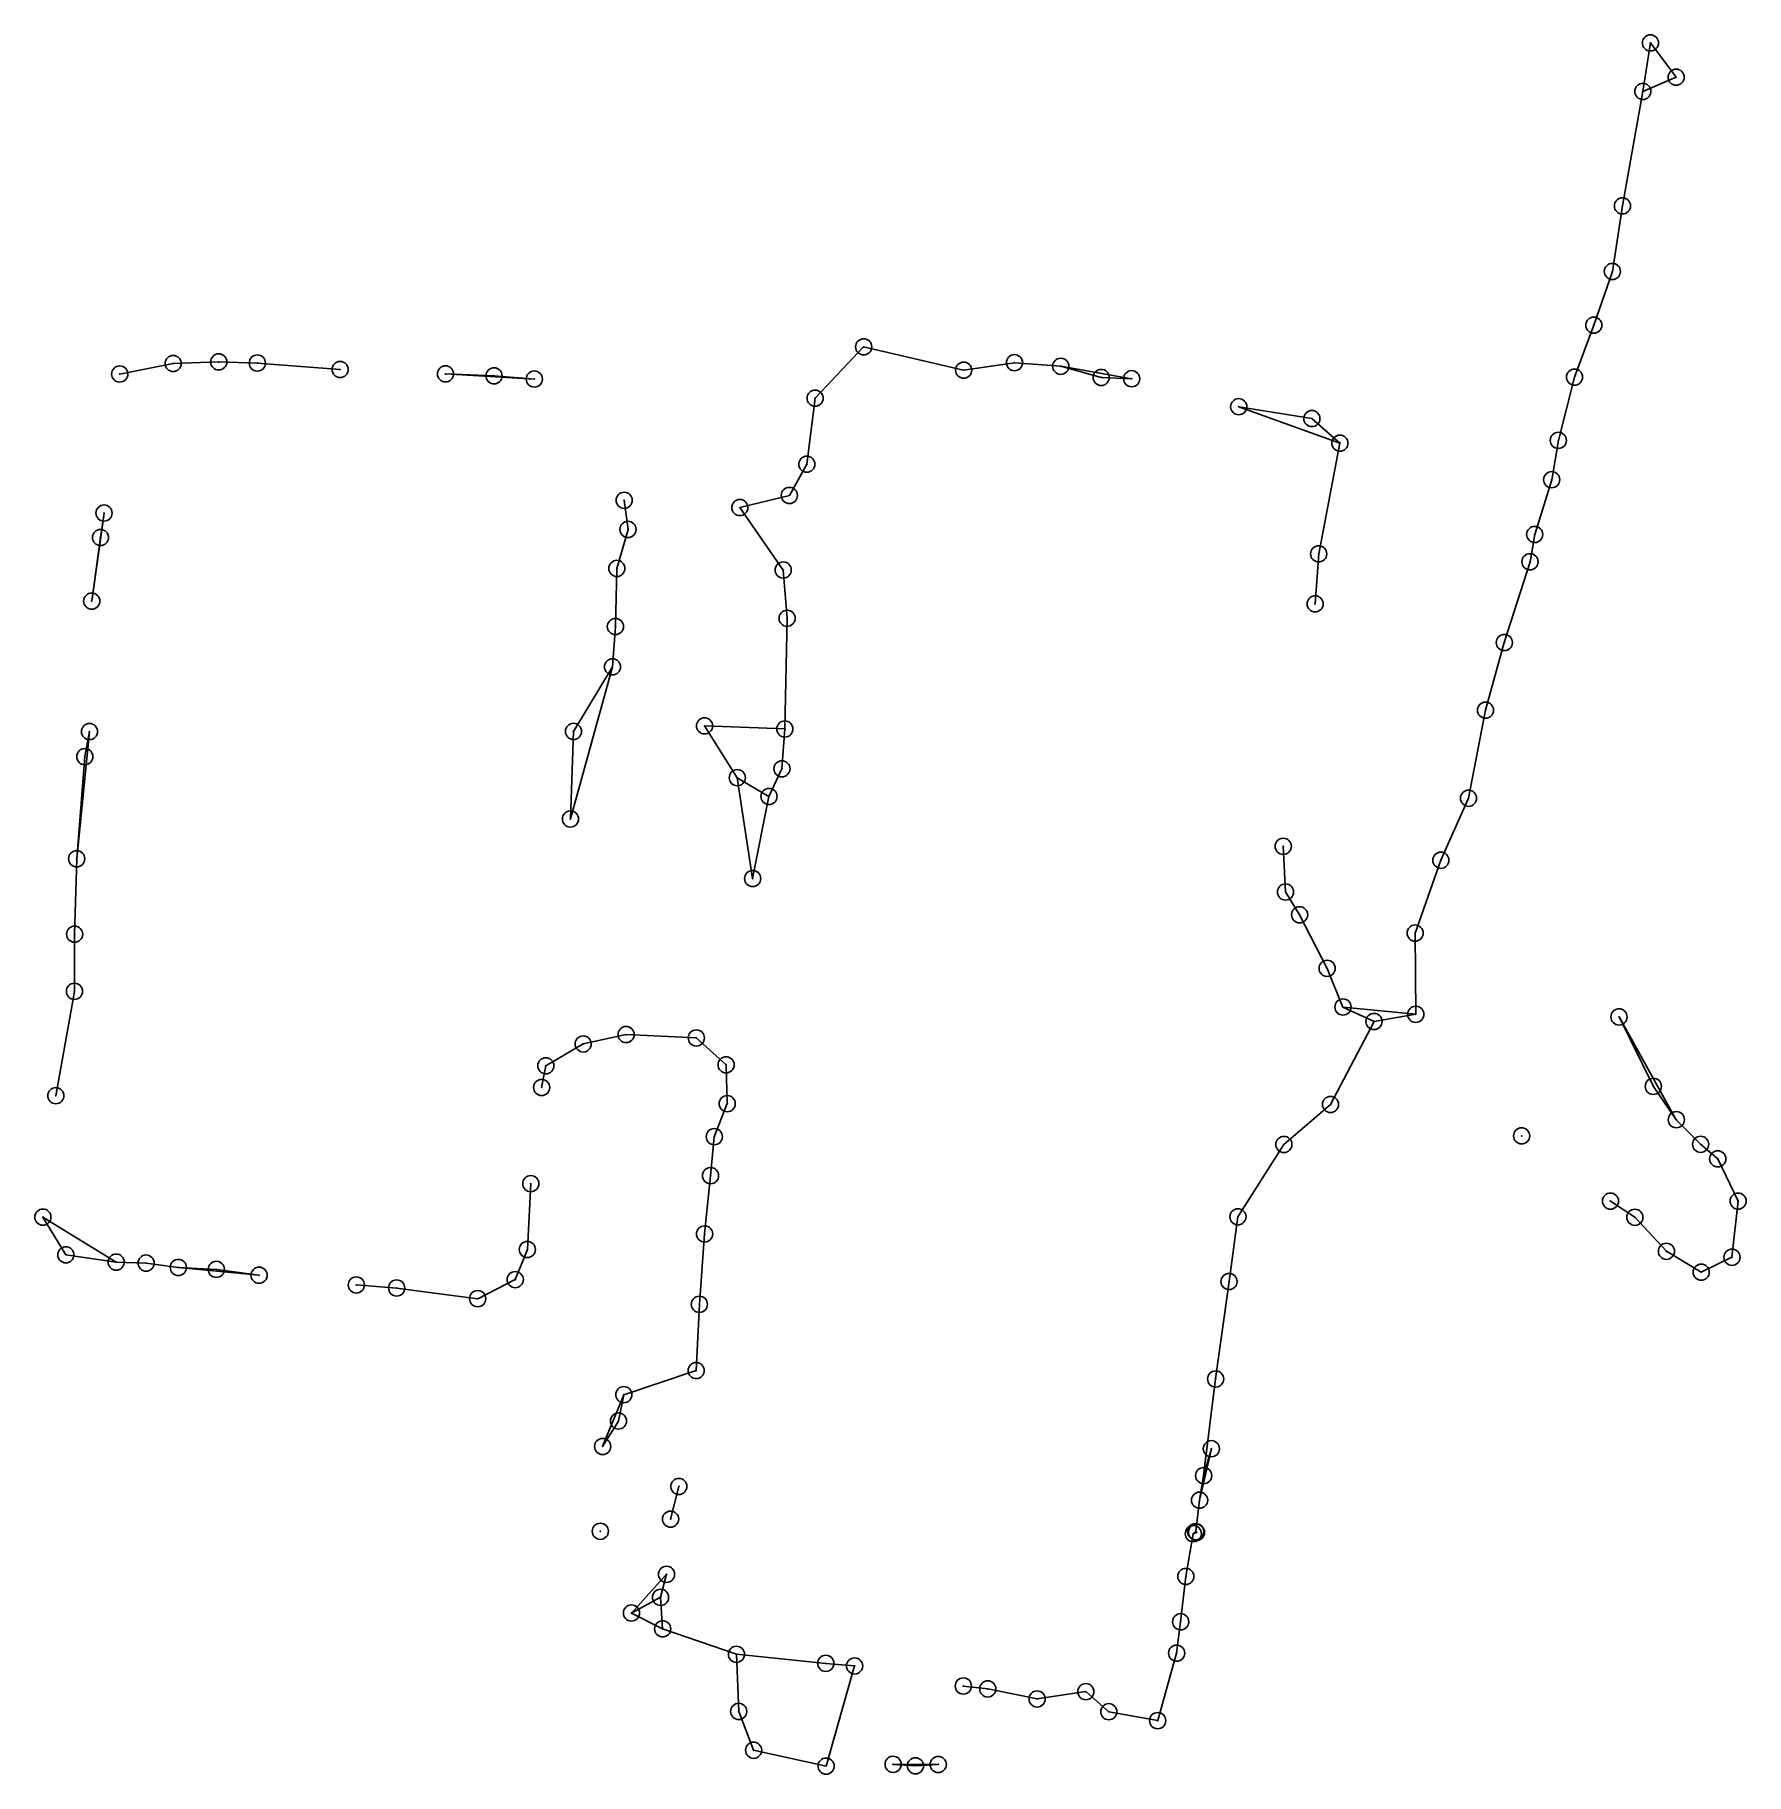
# Model space of a CAD drawing. Header units: metres. Extents: x -5.1 to 5.4, y -3.6 to 7.1.
import ezdxf

# ---------------------------------------------------------------- set-up
doc = ezdxf.new("R2010")
doc.units = ezdxf.units.M
doc.layers.add('keypoints', color=1, linetype='Continuous')
doc.layers.add('lines', color=2, linetype='Continuous')

msp = doc.modelspace()

# ---------------------------------------------------------------- linework, layer by layer
for p in [(4.84, 7.049, 2.262), (4.999, 6.837, 2.18), (4.793, 6.749, 2.202), (4.667, 6.042, 2.22), (4.605, 5.637, 2.242), (4.49, 5.305, 2.202), (-0.022, 5.171, 2.214), (-4.289, 5.068, 2.211), (-4.007, 5.078, 2.247), (-3.769, 5.071, 2.243), (0.91, 5.073, 2.228), (-4.619, 5.003, 2.225), (-3.257, 5.031, 2.222), (-2.606, 5.004, 2.245), (-2.306, 4.992, 2.204), (-2.057, 4.972, 2.26), (0.596, 5.027, 2.203), (1.196, 5.051, 2.258), (1.446, 4.982, 2.19), (1.634, 4.974, 2.261), (4.371, 4.984, 2.197), (-0.322, 4.854, 2.263), (2.296, 4.801, 2.208), (2.748, 4.728, 2.172), (2.921, 4.576, 2.219), (4.271, 4.593, 2.182), (-0.373, 4.446, 2.245), (4.23, 4.35, 2.217), (-1.502, 4.223, 2.237), (-0.481, 4.253, 2.181), (-4.716, 4.144, 2.265), (-0.787, 4.178, 2.258), (-4.738, 3.993, 2.21), (-1.478, 4.043, 2.223), (4.125, 4.012, 2.22), (2.79, 3.892, 2.257), (-1.547, 3.802, 2.263), (-0.519, 3.792, 2.245), (4.096, 3.843, 2.207), (-4.792, 3.6, 2.201), (2.768, 3.583, 2.205), (-1.556, 3.443, 2.212), (-0.495, 3.494, 2.249), (3.937, 3.344, 2.246), (-1.574, 3.194, 2.259), (3.821, 2.926, 2.245), (-1.815, 2.795, 2.196), (-1.005, 2.829, 2.246), (-0.509, 2.81, 2.226), (-4.806, 2.794, 2.195), (-4.835, 2.639, 2.249), (-0.803, 2.509, 2.245), (-0.527, 2.564, 2.179), (-0.607, 2.393, 2.233), (3.716, 2.382, 2.186), (-1.834, 2.254, 2.187), (2.571, 2.085, 2.183), (-4.885, 2.008, 2.258), (3.545, 1.999, 2.172), (-0.708, 1.886, 2.221), (2.585, 1.803, 2.18), (2.672, 1.662, 2.256), (-4.898, 1.542, 2.245), (3.386, 1.549, 2.253), (2.842, 1.331, 2.179), (-4.899, 1.189, 2.229), (2.94, 1.092, 2.188), (3.132, 1.003, 2.263), (3.39, 1.047, 2.266), (4.646, 1.031, 2.169), (-1.755, 0.864, 2.224), (-1.49, 0.922, 2.225), (-1.056, 0.901, 2.202), (-1.986, 0.729, 2.26), (-0.872, 0.735, 2.255), (-5.014, 0.544, 2.214), (-2.012, 0.595, 2.266), (4.858, 0.602, 2.168), (-0.865, 0.495, 2.203), (2.863, 0.49, 2.213), (5, 0.396, 2.169), (-0.945, 0.291, 2.251), (2.575, 0.243, 2.172), (4.044, 0.296, 2.264), (5.15, 0.244, 2.169), (5.256, 0.154, 2.176), (-2.079, 0.001, 2.172), (-0.968, 0.05, 2.192), (4.593, -0.107, 2.26), (5.382, -0.107, 2.197), (-5.094, -0.206, 2.203), (2.291, -0.204, 2.201), (4.744, -0.207, 2.264), (-1.005, -0.31, 2.168), (-2.1, -0.406, 2.202), (4.939, -0.417, 2.264), (-4.952, -0.439, 2.254), (-4.641, -0.484, 2.251), (-4.456, -0.49, 2.171), (-4.257, -0.517, 2.178), (-4.022, -0.529, 2.255), (5.344, -0.454, 2.242), (-3.758, -0.565, 2.245), (-3.157, -0.625, 2.171), (-2.908, -0.644, 2.222), (-2.175, -0.592, 2.254), (2.236, -0.604, 2.196), (5.154, -0.546, 2.266), (-2.407, -0.71, 2.237), (-1.037, -0.745, 2.241), (-1.057, -1.154, 2.225), (2.153, -1.206, 2.185), (-1.504, -1.303, 2.261), (-1.537, -1.466, 2.23), (-1.635, -1.623, 2.262), (2.127, -1.637, 2.168), (2.079, -1.803, 2.23), (-1.164, -1.87, 2.192), (2.054, -1.955, 2.223), (-1.649, -2.147, 2.262), (-1.215, -2.072, 2.195), (2.03, -2.149, 2.218), (2.015, -2.162, 2.222), (2.035, -2.154, 2.172), (-1.24, -2.413, 2.169), (1.969, -2.426, 2.233), (-1.277, -2.555, 2.182), (-1.457, -2.652, 2.246), (-1.264, -2.75, 2.254), (1.937, -2.706, 2.212), (1.912, -2.9, 2.208), (-0.808, -2.907, 2.266), (-0.256, -2.963, 2.175), (-0.078, -2.979, 2.18), (0.594, -3.103, 2.211), (0.745, -3.121, 2.217), (1.05, -3.183, 2.24), (1.351, -3.138, 2.194), (-0.794, -3.26, 2.262), (1.493, -3.262, 2.242), (1.795, -3.317, 2.25), (-0.702, -3.5, 2.237), (-0.254, -3.598, 2.24), (0.16, -3.587, 2.26), (0.298, -3.596, 2.26), (0.439, -3.588, 2.264)]:
    msp.add_point(p)
at = {"layer": 'keypoints'}
for centre in [(4.84, 7.049, 2.262), (4.999, 6.837, 2.18), (4.793, 6.749, 2.202), (4.667, 6.042, 2.22), (4.605, 5.637, 2.242), (4.49, 5.305, 2.202), (-0.022, 5.171, 2.214), (-4.619, 5.003, 2.225), (-4.289, 5.068, 2.211), (-4.007, 5.078, 2.247), (-3.769, 5.071, 2.243), (-3.257, 5.031, 2.222), (-2.606, 5.004, 2.245), (0.596, 5.027, 2.203), (0.91, 5.073, 2.228), (1.196, 5.051, 2.258), (-2.306, 4.992, 2.204), (-2.057, 4.972, 2.26), (1.446, 4.982, 2.19), (1.634, 4.974, 2.261), (4.371, 4.984, 2.197), (-0.322, 4.854, 2.263), (2.296, 4.801, 2.208), (2.748, 4.728, 2.172), (2.921, 4.576, 2.219), (4.271, 4.593, 2.182), (-0.373, 4.446, 2.245), (-0.481, 4.253, 2.181), (4.23, 4.35, 2.217), (-4.716, 4.144, 2.265), (-1.502, 4.223, 2.237), (-0.787, 4.178, 2.258), (-1.478, 4.043, 2.223), (-4.738, 3.993, 2.21), (4.125, 4.012, 2.22), (2.79, 3.892, 2.257), (4.096, 3.843, 2.207), (-1.547, 3.802, 2.263), (-0.519, 3.792, 2.245), (-4.792, 3.6, 2.201), (2.768, 3.583, 2.205), (-1.556, 3.443, 2.212), (-0.495, 3.494, 2.249), (3.937, 3.344, 2.246), (-1.574, 3.194, 2.259), (3.821, 2.926, 2.245), (-4.806, 2.794, 2.195), (-1.815, 2.795, 2.196), (-1.005, 2.829, 2.246), (-0.509, 2.81, 2.226), (-4.835, 2.639, 2.249), (-0.527, 2.564, 2.179), (-0.803, 2.509, 2.245), (-0.607, 2.393, 2.233), (3.716, 2.382, 2.186), (-1.834, 2.254, 2.187), (-4.885, 2.008, 2.258), (2.571, 2.085, 2.183), (3.545, 1.999, 2.172), (-0.708, 1.886, 2.221), (2.585, 1.803, 2.18), (2.672, 1.662, 2.256), (-4.898, 1.542, 2.245), (3.386, 1.549, 2.253), (2.842, 1.331, 2.179), (-4.899, 1.189, 2.229), (2.94, 1.092, 2.188), (3.39, 1.047, 2.266), (4.646, 1.031, 2.169), (-1.49, 0.922, 2.225), (3.132, 1.003, 2.263), (-1.755, 0.864, 2.224), (-1.056, 0.901, 2.202), (-1.986, 0.729, 2.26), (-0.872, 0.735, 2.255), (4.858, 0.602, 2.168), (-5.014, 0.544, 2.214), (-2.012, 0.595, 2.266), (-0.865, 0.495, 2.203), (2.863, 0.49, 2.213), (5, 0.396, 2.169), (-0.945, 0.291, 2.251), (4.044, 0.296, 2.264), (2.575, 0.243, 2.172), (5.15, 0.244, 2.169), (5.256, 0.154, 2.176), (-2.079, 0.001, 2.172), (-0.968, 0.05, 2.192), (4.593, -0.107, 2.26), (5.382, -0.107, 2.197), (-5.094, -0.206, 2.203), (2.291, -0.204, 2.201), (4.744, -0.207, 2.264), (-1.005, -0.31, 2.168), (-4.952, -0.439, 2.254), (-2.1, -0.406, 2.202), (4.939, -0.417, 2.264), (5.344, -0.454, 2.242), (-4.641, -0.484, 2.251), (-4.456, -0.49, 2.171), (-4.257, -0.517, 2.178), (-4.022, -0.529, 2.255), (-3.758, -0.565, 2.245), (5.154, -0.546, 2.266), (-3.157, -0.625, 2.171), (-2.908, -0.644, 2.222), (-2.175, -0.592, 2.254), (2.236, -0.604, 2.196), (-2.407, -0.71, 2.237), (-1.037, -0.745, 2.241), (-1.057, -1.154, 2.225), (2.153, -1.206, 2.185), (-1.504, -1.303, 2.261), (-1.537, -1.466, 2.23), (-1.635, -1.623, 2.262), (2.127, -1.637, 2.168), (-1.164, -1.87, 2.192), (2.079, -1.803, 2.23), (2.054, -1.955, 2.223), (-1.215, -2.072, 2.195), (-1.649, -2.147, 2.262), (2.015, -2.162, 2.222), (2.03, -2.149, 2.218), (2.035, -2.154, 2.172), (-1.24, -2.413, 2.169), (1.969, -2.426, 2.233), (-1.277, -2.555, 2.182), (-1.457, -2.652, 2.246), (1.937, -2.706, 2.212), (-1.264, -2.75, 2.254), (-0.808, -2.907, 2.266), (1.912, -2.9, 2.208), (-0.256, -2.963, 2.175), (-0.078, -2.979, 2.18), (0.594, -3.103, 2.211), (0.745, -3.121, 2.217), (1.351, -3.138, 2.194), (-0.794, -3.26, 2.262), (1.05, -3.183, 2.24), (1.493, -3.262, 2.242), (1.795, -3.317, 2.25), (-0.702, -3.5, 2.237), (0.16, -3.587, 2.26), (0.298, -3.596, 2.26), (0.439, -3.588, 2.264), (-0.254, -3.598, 2.24)]:
    msp.add_circle(centre, 0.05, dxfattribs=at)
at = {"layer": 'lines'}
for p, q in [((4.793, 6.749, 2.202), (4.84, 7.049, 2.262)), ((4.999, 6.837, 2.18), (4.84, 7.049, 2.262)), ((4.999, 6.837, 2.18), (4.793, 6.749, 2.202)), ((4.667, 6.042, 2.22), (4.793, 6.749, 2.202)), ((4.667, 6.042, 2.22), (4.605, 5.637, 2.242)), ((4.49, 5.305, 2.202), (4.605, 5.637, 2.242)), ((4.49, 5.305, 2.202), (4.371, 4.984, 2.197)), ((-0.022, 5.171, 2.214), (-0.322, 4.854, 2.263)), ((-0.022, 5.171, 2.214), (0.596, 5.027, 2.203)), ((-4.289, 5.068, 2.211), (-4.619, 5.003, 2.225)), ((-4.289, 5.068, 2.211), (-4.007, 5.078, 2.247)), ((-3.769, 5.071, 2.243), (-4.007, 5.078, 2.247)), ((-3.769, 5.071, 2.243), (-3.257, 5.031, 2.222)), ((0.91, 5.073, 2.228), (0.596, 5.027, 2.203)), ((1.196, 5.051, 2.258), (0.91, 5.073, 2.228)), ((-2.606, 5.004, 2.245), (-2.306, 4.992, 2.204)), ((-2.606, 5.004, 2.245), (-2.057, 4.972, 2.26)), ((-2.306, 4.992, 2.204), (-2.057, 4.972, 2.26)), ((1.634, 4.974, 2.261), (1.196, 5.051, 2.258)), ((1.196, 5.051, 2.258), (1.446, 4.982, 2.19)), ((1.634, 4.974, 2.261), (1.446, 4.982, 2.19)), ((4.271, 4.593, 2.182), (4.371, 4.984, 2.197)), ((-0.322, 4.854, 2.263), (-0.373, 4.446, 2.245)), ((2.296, 4.801, 2.208), (2.748, 4.728, 2.172)), ((2.296, 4.801, 2.208), (2.921, 4.576, 2.219)), ((2.921, 4.576, 2.219), (2.748, 4.728, 2.172)), ((2.79, 3.892, 2.257), (2.921, 4.576, 2.219)), ((4.271, 4.593, 2.182), (4.23, 4.35, 2.217)), ((-0.481, 4.253, 2.181), (-0.373, 4.446, 2.245)), ((4.125, 4.012, 2.22), (4.23, 4.35, 2.217)), ((-1.502, 4.223, 2.237), (-1.478, 4.043, 2.223)), ((-0.481, 4.253, 2.181), (-0.787, 4.178, 2.258)), ((-4.792, 3.6, 2.201), (-4.716, 4.144, 2.265)), ((-4.716, 4.144, 2.265), (-4.738, 3.993, 2.21)), ((-0.787, 4.178, 2.258), (-0.519, 3.792, 2.245)), ((-4.792, 3.6, 2.201), (-4.738, 3.993, 2.21)), ((-1.547, 3.802, 2.263), (-1.478, 4.043, 2.223)), ((4.096, 3.843, 2.207), (4.125, 4.012, 2.22)), ((2.768, 3.583, 2.205), (2.79, 3.892, 2.257)), ((-1.547, 3.802, 2.263), (-1.556, 3.443, 2.212)), ((-0.495, 3.494, 2.249), (-0.519, 3.792, 2.245)), ((4.096, 3.843, 2.207), (3.937, 3.344, 2.246)), ((-1.574, 3.194, 2.259), (-1.556, 3.443, 2.212)), ((-0.495, 3.494, 2.249), (-0.509, 2.81, 2.226)), ((3.821, 2.926, 2.245), (3.937, 3.344, 2.246)), ((-1.834, 2.254, 2.187), (-1.574, 3.194, 2.259)), ((-1.574, 3.194, 2.259), (-1.815, 2.795, 2.196)), ((3.821, 2.926, 2.245), (3.716, 2.382, 2.186)), ((-1.834, 2.254, 2.187), (-1.815, 2.795, 2.196)), ((-1.005, 2.829, 2.246), (-0.803, 2.509, 2.245)), ((-1.005, 2.829, 2.246), (-0.509, 2.81, 2.226)), ((-0.527, 2.564, 2.179), (-0.509, 2.81, 2.226)), ((-4.806, 2.794, 2.195), (-4.885, 2.008, 2.258)), ((-4.835, 2.639, 2.249), (-4.806, 2.794, 2.195)), ((-4.835, 2.639, 2.249), (-4.885, 2.008, 2.258)), ((-0.708, 1.886, 2.221), (-0.803, 2.509, 2.245)), ((-0.607, 2.393, 2.233), (-0.803, 2.509, 2.245)), ((-0.607, 2.393, 2.233), (-0.527, 2.564, 2.179)), ((-0.708, 1.886, 2.221), (-0.607, 2.393, 2.233)), ((3.716, 2.382, 2.186), (3.545, 1.999, 2.172)), ((2.571, 2.085, 2.183), (2.585, 1.803, 2.18)), ((-4.898, 1.542, 2.245), (-4.885, 2.008, 2.258)), ((3.386, 1.549, 2.253), (3.545, 1.999, 2.172)), ((2.672, 1.662, 2.256), (2.585, 1.803, 2.18)), ((2.672, 1.662, 2.256), (2.842, 1.331, 2.179)), ((-4.898, 1.542, 2.245), (-4.899, 1.189, 2.229)), ((3.386, 1.549, 2.253), (3.39, 1.047, 2.266)), ((2.842, 1.331, 2.179), (2.94, 1.092, 2.188)), ((-4.899, 1.189, 2.229), (-5.014, 0.544, 2.214)), ((3.39, 1.047, 2.266), (2.94, 1.092, 2.188)), ((3.132, 1.003, 2.263), (2.94, 1.092, 2.188)), ((2.863, 0.49, 2.213), (3.132, 1.003, 2.263)), ((3.39, 1.047, 2.266), (3.132, 1.003, 2.263)), ((4.646, 1.031, 2.169), (4.858, 0.602, 2.168)), ((4.646, 1.031, 2.169), (5, 0.396, 2.169)), ((-1.755, 0.864, 2.224), (-1.986, 0.729, 2.26)), ((-1.755, 0.864, 2.224), (-1.49, 0.922, 2.225)), ((-1.49, 0.922, 2.225), (-1.056, 0.901, 2.202)), ((-0.872, 0.735, 2.255), (-1.056, 0.901, 2.202)), ((-2.012, 0.595, 2.266), (-1.986, 0.729, 2.26)), ((-0.865, 0.495, 2.203), (-0.872, 0.735, 2.255)), ((5, 0.396, 2.169), (4.858, 0.602, 2.168)), ((-0.865, 0.495, 2.203), (-0.945, 0.291, 2.251)), ((2.863, 0.49, 2.213), (2.575, 0.243, 2.172)), ((5.15, 0.244, 2.169), (5, 0.396, 2.169)), ((-0.945, 0.291, 2.251), (-0.968, 0.05, 2.192)), ((2.291, -0.204, 2.201), (2.575, 0.243, 2.172)), ((5.256, 0.154, 2.176), (5.15, 0.244, 2.169)), ((5.256, 0.154, 2.176), (5.382, -0.107, 2.197)), ((-2.1, -0.406, 2.202), (-2.079, 0.001, 2.172)), ((-1.005, -0.31, 2.168), (-0.968, 0.05, 2.192)), ((4.744, -0.207, 2.264), (4.593, -0.107, 2.26)), ((5.344, -0.454, 2.242), (5.382, -0.107, 2.197)), ((-5.094, -0.206, 2.203), (-4.952, -0.439, 2.254)), ((-5.094, -0.206, 2.203), (-4.641, -0.484, 2.251)), ((2.236, -0.604, 2.196), (2.291, -0.204, 2.201)), ((4.939, -0.417, 2.264), (4.744, -0.207, 2.264)), ((-1.037, -0.745, 2.241), (-1.005, -0.31, 2.168)), ((-2.1, -0.406, 2.202), (-2.175, -0.592, 2.254)), ((5.154, -0.546, 2.266), (4.939, -0.417, 2.264)), ((-4.952, -0.439, 2.254), (-4.641, -0.484, 2.251)), ((-4.456, -0.49, 2.171), (-4.641, -0.484, 2.251)), ((-4.456, -0.49, 2.171), (-4.257, -0.517, 2.178)), ((-4.022, -0.529, 2.255), (-4.257, -0.517, 2.178)), ((-3.758, -0.565, 2.245), (-4.257, -0.517, 2.178)), ((-4.022, -0.529, 2.255), (-3.758, -0.565, 2.245)), ((5.154, -0.546, 2.266), (5.344, -0.454, 2.242)), ((-3.157, -0.625, 2.171), (-2.908, -0.644, 2.222)), ((-2.908, -0.644, 2.222), (-2.407, -0.71, 2.237)), ((-2.175, -0.592, 2.254), (-2.407, -0.71, 2.237)), ((2.236, -0.604, 2.196), (2.153, -1.206, 2.185)), ((-1.037, -0.745, 2.241), (-1.057, -1.154, 2.225)), ((-1.057, -1.154, 2.225), (-1.504, -1.303, 2.261)), ((2.153, -1.206, 2.185), (2.079, -1.803, 2.23)), ((-1.635, -1.623, 2.262), (-1.504, -1.303, 2.261)), ((-1.537, -1.466, 2.23), (-1.504, -1.303, 2.261)), ((-1.537, -1.466, 2.23), (-1.635, -1.623, 2.262)), ((2.127, -1.637, 2.168), (2.054, -1.955, 2.223)), ((2.127, -1.637, 2.168), (2.079, -1.803, 2.23)), ((2.054, -1.955, 2.223), (2.079, -1.803, 2.23)), ((-1.215, -2.072, 2.195), (-1.164, -1.87, 2.192)), ((2.054, -1.955, 2.223), (2.03, -2.149, 2.218)), ((2.03, -2.149, 2.218), (2.015, -2.162, 2.222)), ((2.03, -2.149, 2.218), (2.035, -2.154, 2.172)), ((1.969, -2.426, 2.233), (2.015, -2.162, 2.222)), ((2.015, -2.162, 2.222), (2.035, -2.154, 2.172)), ((-1.24, -2.413, 2.169), (-1.457, -2.652, 2.246)), ((-1.24, -2.413, 2.169), (-1.277, -2.555, 2.182)), ((1.969, -2.426, 2.233), (1.937, -2.706, 2.212)), ((-1.457, -2.652, 2.246), (-1.277, -2.555, 2.182)), ((-1.277, -2.555, 2.182), (-1.264, -2.75, 2.254)), ((-1.457, -2.652, 2.246), (-1.264, -2.75, 2.254)), ((-0.808, -2.907, 2.266), (-1.264, -2.75, 2.254)), ((1.912, -2.9, 2.208), (1.937, -2.706, 2.212)), ((1.912, -2.9, 2.208), (1.795, -3.317, 2.25)), ((-0.794, -3.26, 2.262), (-0.808, -2.907, 2.266)), ((-0.256, -2.963, 2.175), (-0.808, -2.907, 2.266)), ((-0.078, -2.979, 2.18), (-0.256, -2.963, 2.175)), ((-0.078, -2.979, 2.18), (-0.254, -3.598, 2.24)), ((0.594, -3.103, 2.211), (0.745, -3.121, 2.217)), ((1.05, -3.183, 2.24), (0.745, -3.121, 2.217)), ((1.05, -3.183, 2.24), (1.351, -3.138, 2.194)), ((1.351, -3.138, 2.194), (1.493, -3.262, 2.242)), ((-0.794, -3.26, 2.262), (-0.702, -3.5, 2.237)), ((1.493, -3.262, 2.242), (1.795, -3.317, 2.25)), ((-0.702, -3.5, 2.237), (-0.254, -3.598, 2.24)), ((0.16, -3.587, 2.26), (0.298, -3.596, 2.26)), ((0.16, -3.587, 2.26), (0.439, -3.588, 2.264)), ((0.439, -3.588, 2.264), (0.298, -3.596, 2.26))]:
    msp.add_line(p, q, dxfattribs=at)

doc.saveas('drawing.dxf')
